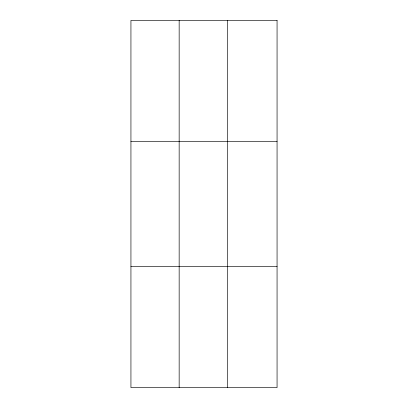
<?xml version="1.0" encoding="UTF-8"?>
<svg xmlns="http://www.w3.org/2000/svg" width="408" height="408" viewBox="0 0 408 408"><rect width="100%" height="100%" fill="white"/><g stroke="black" fill="none" stroke-linecap="round" stroke-linejoin="round"><path stroke-width="0.61" d="M130.937 141.576L277.063 141.576M130.937 266.424L277.063 266.424M227.378 20.4L227.378 387.6M179.158 20.4L179.158 387.6M277.063 20.4L277.063 387.6L130.937 387.6L130.937 20.4L277.063 20.4"/></g></svg>
